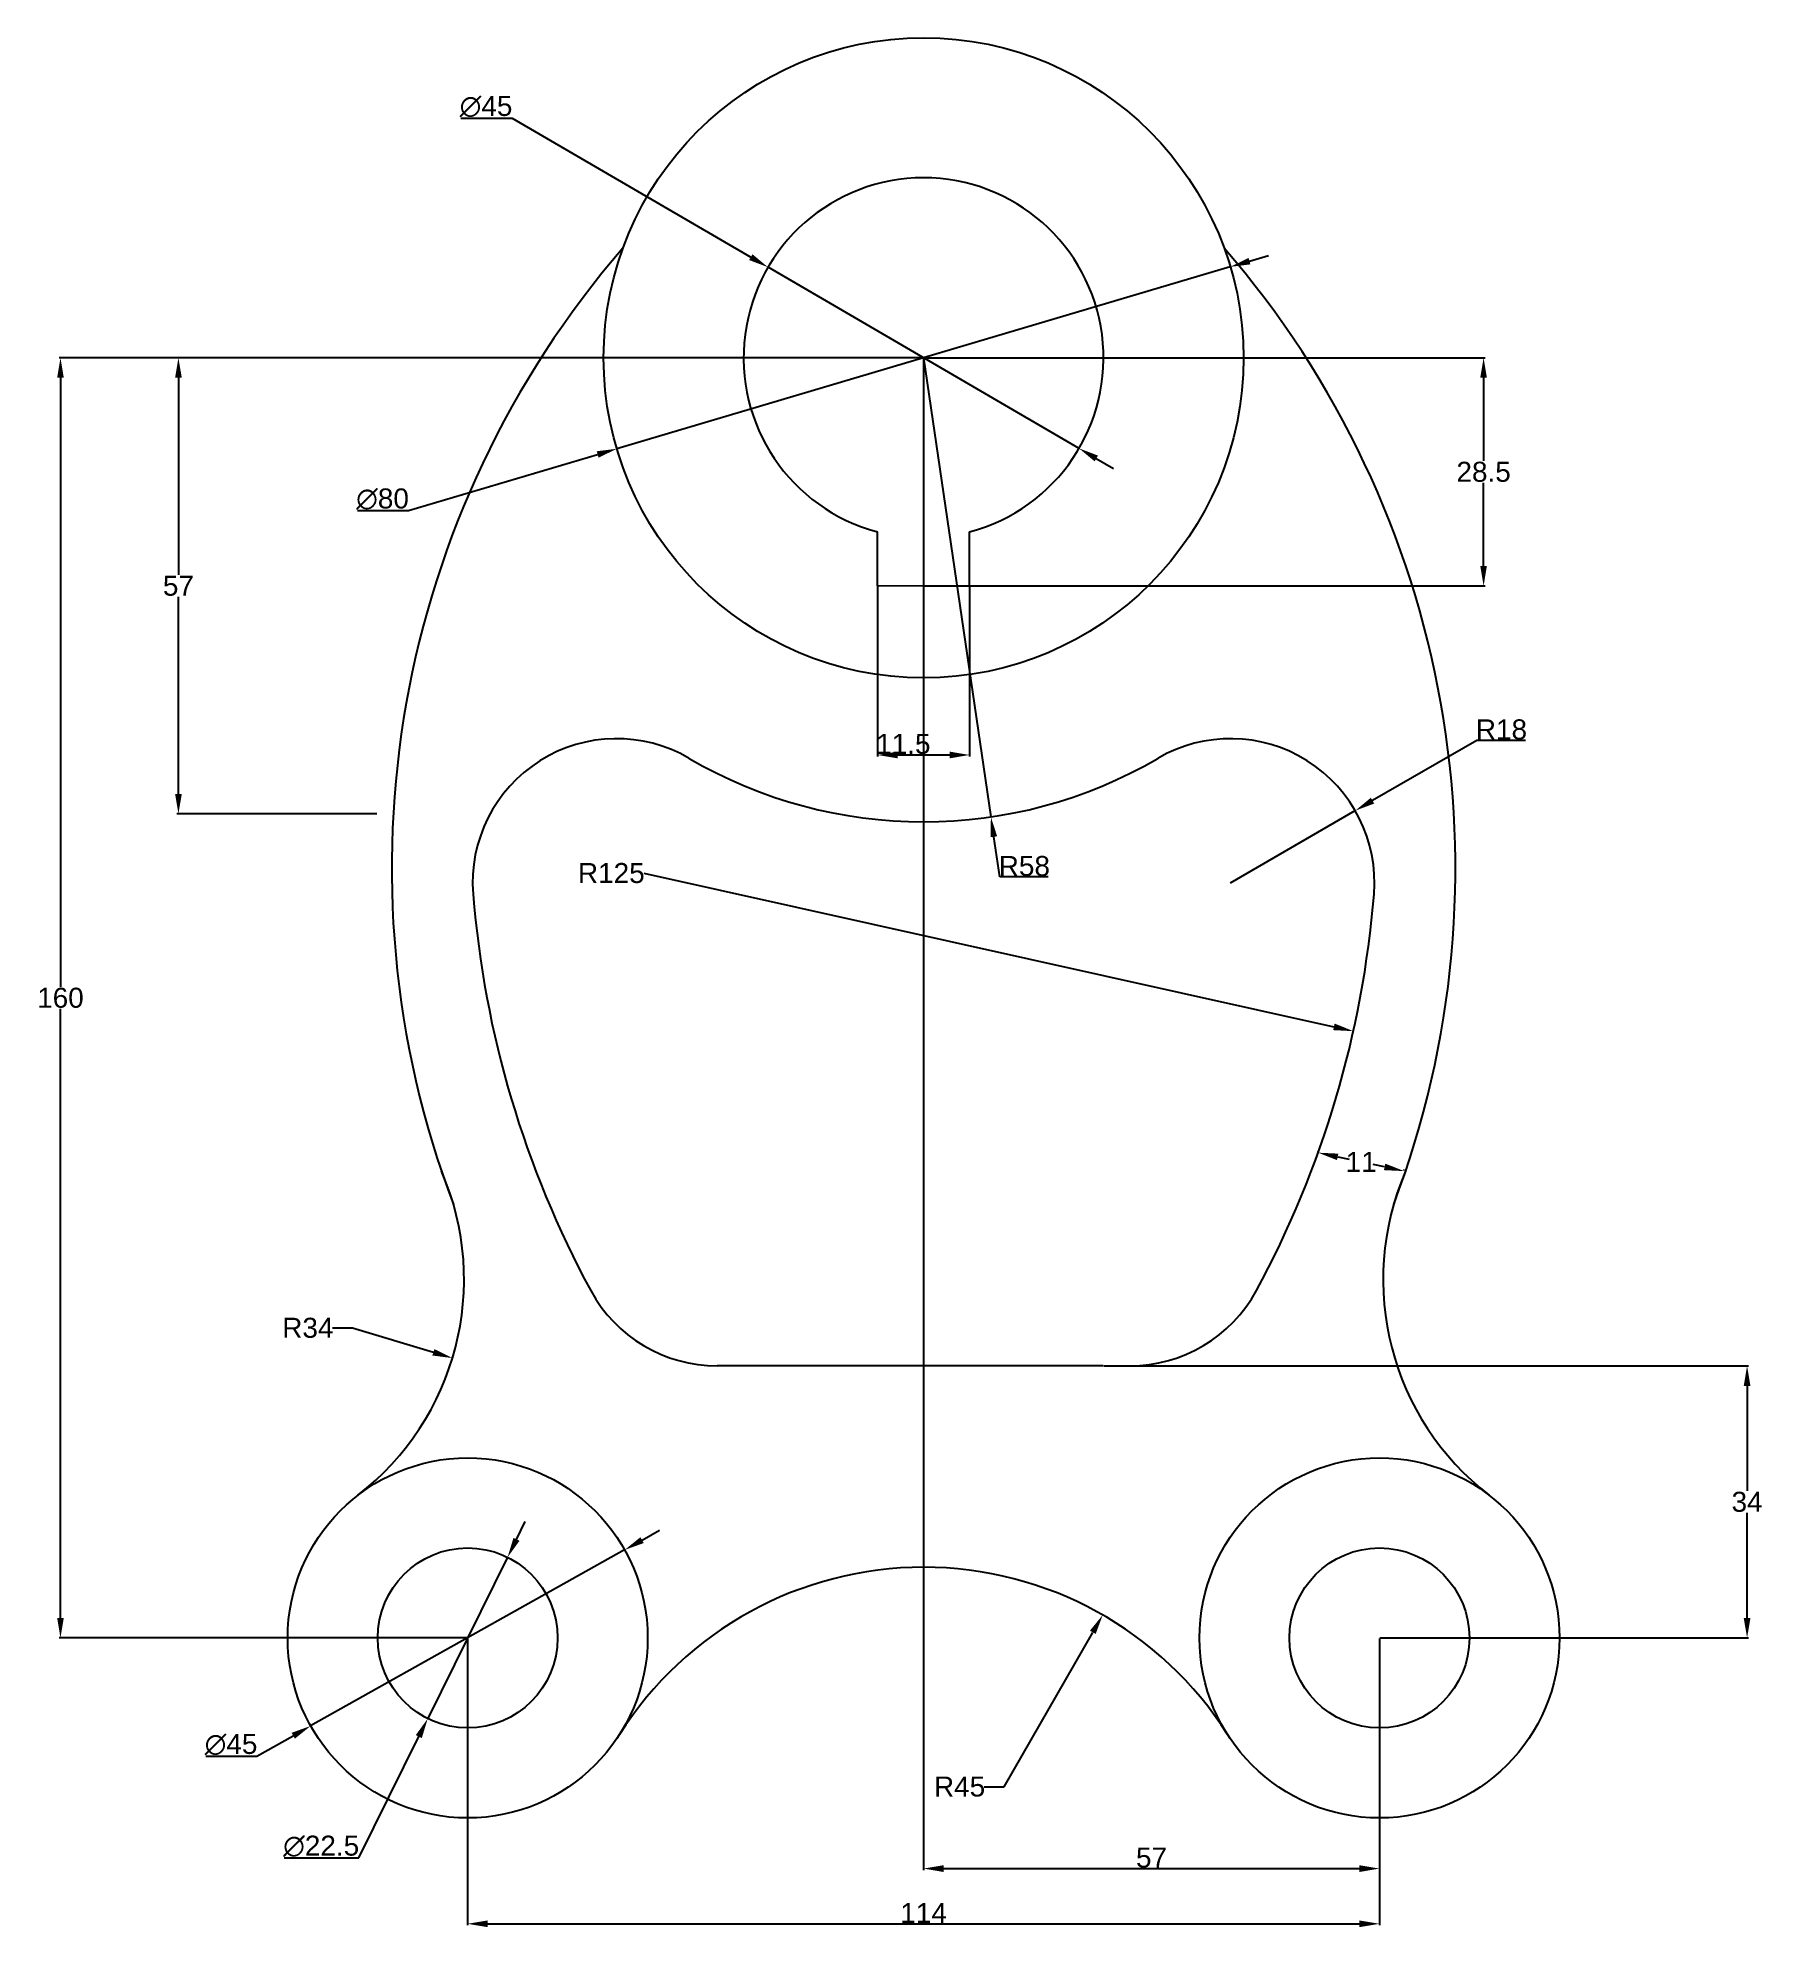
# Model space of a CAD drawing. Header units: millimetres. Extents: x -54 to 162, y -36 to 200.
import ezdxf

# ---------------------------------------------------------------- set-up
doc = ezdxf.new("R2010")
doc.units = ezdxf.units.MM
doc.header["$MEASUREMENT"] = 0
doc.styles.get("Standard").update_dxf_attribs({"font": 'arial.ttf'})
doc.dimstyles.new('Copy of Standard', dxfattribs={"dimtxt": 2.5, "dimasz": 2.5, "dimexe": 0.18, "dimexo": 0.0625, "dimgap": 0.09, "dimtad": 1, "dimtih": 1, "dimtoh": 1, "dimdec": 1, "dimzin": 12, "dimdsep": 46, "dimtxsty": 'Standard', "dimcen": 0, "dimadec": 0, "dimazin": 0, "dimtfac": 1, "dimtdec": 1, "dimtmove": 0, "dimatfit": 3, "dimfxl": 1, "dimtolj": 1, "dimtzin": 0, "dimarcsym": 0})

# ---------------------------------------------------------------- blocks, each defined once
blk = doc.blocks.new('*D1')
at = {"color": 0, "lineweight": -2, "transparency": 16777216}
for p, q in [((6.1, 12.32), (7.21, 14.56)), ((4.99, 10.08), (-4.99, -10.08)), ((-13.61, -27.48), (-6.1, -12.32)), ((-22.93, -27.48), (-13.61, -27.48))]:
    blk.add_line(p, q, dxfattribs=at)
at = {"color": 0, "transparency": 16777216}
for points in [[(5.73, 12.51), (6.48, 12.14), (4.99, 10.08)], [(-6.48, -12.14), (-5.73, -12.51), (-4.99, -10.08)]]:
    blk.add_solid(points, dxfattribs=at)
at = {"layer": 'Defpoints', "color": 0, "transparency": 16777216}
for p in [(4.99, 10.08), (-4.99, -10.08)]:
    blk.add_point(p, dxfattribs=at)
at = {"color": 0, "transparency": 16777216, "insert": (-18.31, -26.04), "char_height": 2.5, "attachment_point": 5}
blk.add_mtext('\\A1;∅22.5', dxfattribs=at)
blk = doc.blocks.new('*D2')
at = {"color": 0, "lineweight": -2, "transparency": 16777216}
for p, q in [((21.81, 12.23), (23.99, 13.45)), ((19.63, 11), (-19.63, -11)), ((-26.34, -14.77), (-21.81, -12.23)), ((-32.74, -14.77), (-26.34, -14.77))]:
    blk.add_line(p, q, dxfattribs=at)
at = {"color": 0, "transparency": 16777216}
for points in [[(21.6, 12.59), (22.01, 11.86), (19.63, 11)], [(-22.01, -11.86), (-21.6, -12.59), (-19.63, -11)]]:
    blk.add_solid(points, dxfattribs=at)
at = {"layer": 'Defpoints', "color": 0, "transparency": 16777216}
for p in [(19.63, 11), (-19.63, -11)]:
    blk.add_point(p, dxfattribs=at)
at = {"color": 0, "transparency": 16777216, "insert": (-29.58, -13.33), "char_height": 2.5, "attachment_point": 5}
blk.add_mtext('\\A1;∅45', dxfattribs=at)
blk = doc.blocks.new('*D9')
at = {"color": 0, "lineweight": -2, "transparency": 16777216}
for p, q in [((67.08, -18.59), (78.16, 0.7)), ((64.58, -18.59), (67.08, -18.59))]:
    blk.add_line(p, q, dxfattribs=at)
at = {"color": 0, "transparency": 16777216}
blk.add_solid([(77.8, 0.91), (78.52, 0.5), (79.4, 2.87)], dxfattribs=at)
at = {"layer": 'Defpoints', "color": 0, "transparency": 16777216}
for p in [(79.4, 2.87), (57, -36.16)]:
    blk.add_point(p, dxfattribs=at)
at = {"color": 0, "transparency": 16777216, "insert": (61.5, -18.59), "char_height": 2.5, "attachment_point": 5}
blk.add_mtext('\\A1;R45', dxfattribs=at)
blk = doc.blocks.new('*D10')
at = {"color": 0, "lineweight": -2, "transparency": 16777216}
for p, q in [((79.52, 34), (160.14, 34)), ((159.96, 31.5), (159.96, 18.37)), ((159.96, 2.5), (159.96, 15.63)), ((114.06, 0), (160.14, 0))]:
    blk.add_line(p, q, dxfattribs=at)
at = {"color": 0, "transparency": 16777216}
for points in [[(159.54, 31.5), (160.38, 31.5), (159.96, 34)], [(159.54, 2.5), (160.38, 2.5), (159.96, 0)]]:
    blk.add_solid(points, dxfattribs=at)
at = {"layer": 'Defpoints', "color": 0, "transparency": 16777216}
for p in [(79.46, 34), (114, 0), (159.96, 0)]:
    blk.add_point(p, dxfattribs=at)
at = {"color": 0, "transparency": 16777216, "insert": (159.96, 17), "char_height": 2.5, "attachment_point": 5}
blk.add_mtext('\\A1;34', dxfattribs=at)
blk = doc.blocks.new('*D14')
at = {"color": 0, "lineweight": -2, "transparency": 16777216}
for p, q in [((51.25, 131.44), (51.25, 110.18)), ((62.75, 131.41), (62.75, 110.18)), ((53.75, 110.36), (60.25, 110.36))]:
    blk.add_line(p, q, dxfattribs=at)
at = {"color": 0, "transparency": 16777216}
for points in [[(53.75, 110.78), (53.75, 109.94), (51.25, 110.36)], [(60.25, 110.78), (60.25, 109.94), (62.75, 110.36)]]:
    blk.add_solid(points, dxfattribs=at)
at = {"layer": 'Defpoints', "color": 0, "transparency": 16777216}
for p in [(51.25, 131.5), (62.75, 131.47), (62.75, 110.36)]:
    blk.add_point(p, dxfattribs=at)
at = {"color": 0, "transparency": 16777216, "insert": (54.47, 111.73), "char_height": 2.5, "attachment_point": 5}
blk.add_mtext('\\A1;11.5', dxfattribs=at)
blk = doc.blocks.new('*D15')
at = {"color": 0, "lineweight": -2, "transparency": 16777216}
for p, q in [((0, -0.06), (0, -35.91)), ((114, -0.06), (114, -35.91)), ((2.5, -35.73), (111.5, -35.73))]:
    blk.add_line(p, q, dxfattribs=at)
at = {"color": 0, "transparency": 16777216}
for points in [[(2.5, -35.31), (2.5, -36.15), (0, -35.73)], [(111.5, -35.31), (111.5, -36.15), (114, -35.73)]]:
    blk.add_solid(points, dxfattribs=at)
at = {"layer": 'Defpoints', "color": 0, "transparency": 16777216}
for p in [(0, 0), (114, 0), (114, -35.73)]:
    blk.add_point(p, dxfattribs=at)
at = {"color": 0, "transparency": 16777216, "insert": (57, -34.38), "char_height": 2.5, "attachment_point": 5}
blk.add_mtext('\\A1;114', dxfattribs=at)
blk = doc.blocks.new('*D18')
at = {"color": 0, "lineweight": -2, "transparency": 16777216}
for p, q in [((56.94, 160), (-36.34, 160)), ((-36.16, 157.5), (-36.16, 132.86)), ((-36.16, 105.5), (-36.16, 130.14)), ((-11.34, 103), (-36.34, 103))]:
    blk.add_line(p, q, dxfattribs=at)
at = {"color": 0, "transparency": 16777216}
for points in [[(-36.58, 157.5), (-35.74, 157.5), (-36.16, 160)], [(-36.58, 105.5), (-35.74, 105.5), (-36.16, 103)]]:
    blk.add_solid(points, dxfattribs=at)
at = {"layer": 'Defpoints', "color": 0, "transparency": 16777216}
for p in [(57, 160), (-36.16, 103), (-11.28, 103)]:
    blk.add_point(p, dxfattribs=at)
at = {"color": 0, "transparency": 16777216, "insert": (-36.16, 131.5), "char_height": 2.5, "attachment_point": 5}
blk.add_mtext('\\A1;57', dxfattribs=at)
blk = doc.blocks.new('*D19')
at = {"color": 0, "lineweight": -2, "transparency": 16777216}
for p, q in [((57, 159.94), (57, -29.01)), ((114, -0.06), (114, -29.01)), ((59.5, -28.83), (111.5, -28.83))]:
    blk.add_line(p, q, dxfattribs=at)
at = {"color": 0, "transparency": 16777216}
for points in [[(59.5, -28.41), (59.5, -29.25), (57, -28.83)], [(111.5, -28.41), (111.5, -29.25), (114, -28.83)]]:
    blk.add_solid(points, dxfattribs=at)
at = {"layer": 'Defpoints', "color": 0, "transparency": 16777216}
for p in [(57, 160), (114, 0), (114, -28.83)]:
    blk.add_point(p, dxfattribs=at)
at = {"color": 0, "transparency": 16777216, "insert": (85.5, -27.47), "char_height": 2.5, "attachment_point": 5}
blk.add_mtext('\\A1;57', dxfattribs=at)
blk = doc.blocks.new('*D20')
at = {"color": 0, "lineweight": -2, "transparency": 16777216}
for p, q in [((57.06, 160), (127.2, 160)), ((127.02, 157.5), (127.02, 147.11)), ((127.02, 133.99), (127.02, 144.38)), ((57.06, 131.49), (127.2, 131.49))]:
    blk.add_line(p, q, dxfattribs=at)
at = {"color": 0, "transparency": 16777216}
for points in [[(126.6, 157.5), (127.43, 157.5), (127.02, 160)], [(126.6, 133.99), (127.43, 133.99), (127.02, 131.49)]]:
    blk.add_solid(points, dxfattribs=at)
at = {"layer": 'Defpoints', "color": 0, "transparency": 16777216}
for p in [(57, 160), (57, 131.49), (127.02, 131.49)]:
    blk.add_point(p, dxfattribs=at)
at = {"color": 0, "transparency": 16777216, "insert": (127.02, 145.74), "char_height": 2.5, "attachment_point": 5}
blk.add_mtext('\\A1;28.5', dxfattribs=at)
blk = doc.blocks.new('*D21')
at = {"color": 0, "lineweight": -2, "transparency": 16777216}
for p, q in [((106.34, 60.71), (106.37, 60.82)), ((108.78, 60.12), (110.19, 59.82)), ((114.64, 58.87), (113.23, 59.18)), ((117.1, 58.41), (117.13, 58.53))]:
    blk.add_line(p, q, dxfattribs=at)
at = {"color": 0, "transparency": 16777216}
for points in [[(108.86, 60.53), (108.69, 59.72), (106.33, 60.65)], [(114.73, 59.28), (114.56, 58.47), (117.09, 58.35)]]:
    blk.add_solid(points, dxfattribs=at)
at = {"layer": 'Defpoints', "color": 0, "transparency": 16777216}
for p in [(106.33, 60.65), (117.09, 58.35), (117.09, 58.35)]:
    blk.add_point(p, dxfattribs=at)
at = {"color": 0, "transparency": 16777216, "insert": (111.71, 59.5), "char_height": 2.5, "attachment_point": 5}
blk.add_mtext('\\A1;11', dxfattribs=at)
blk = doc.blocks.new('*D22')
at = {"color": 0, "lineweight": -2, "transparency": 16777216}
blk.add_line((22.02, 95.59), (108.3, 76.38), dxfattribs=at)
at = {"color": 0, "transparency": 16777216}
blk.add_solid([(108.39, 76.79), (108.21, 75.97), (110.74, 75.84)], dxfattribs=at)
at = {"layer": 'Defpoints', "color": 0, "transparency": 16777216}
for p in [(-11.28, 103), (110.74, 75.84)]:
    blk.add_point(p, dxfattribs=at)
at = {"color": 0, "transparency": 16777216, "insert": (17.96, 95.59), "char_height": 2.5, "attachment_point": 5}
blk.add_mtext('\\A1;R125', dxfattribs=at)
blk = doc.blocks.new('*D23')
at = {"color": 0, "lineweight": -2, "transparency": 16777216}
for p, q in [((57, 160), (65.42, 102.61)), ((66.53, 95.11), (65.79, 100.14)), ((72.59, 95.11), (66.53, 95.11))]:
    blk.add_line(p, q, dxfattribs=at)
at = {"color": 0, "transparency": 16777216}
blk.add_solid([(66.2, 100.2), (65.37, 100.08), (65.42, 102.61)], dxfattribs=at)
at = {"layer": 'Defpoints', "color": 0, "transparency": 16777216}
for p in [(57, 160), (65.42, 102.61)]:
    blk.add_point(p, dxfattribs=at)
at = {"color": 0, "transparency": 16777216, "insert": (69.6, 96.47), "char_height": 2.5, "attachment_point": 5}
blk.add_mtext('\\A1;R58', dxfattribs=at)
blk = doc.blocks.new('*D24')
at = {"color": 0, "lineweight": -2, "transparency": 16777216}
for p, q in [((126.17, 112.18), (113.13, 104.65)), ((132.24, 112.18), (126.17, 112.18)), ((95.38, 94.4), (110.97, 103.4))]:
    blk.add_line(p, q, dxfattribs=at)
at = {"color": 0, "transparency": 16777216}
blk.add_solid([(112.92, 105.01), (113.34, 104.29), (110.97, 103.4)], dxfattribs=at)
at = {"layer": 'Defpoints', "color": 0, "transparency": 16777216}
for p in [(110.97, 103.4), (95.38, 94.4)]:
    blk.add_point(p, dxfattribs=at)
at = {"color": 0, "transparency": 16777216, "insert": (129.25, 113.54), "char_height": 2.5, "attachment_point": 5}
blk.add_mtext('\\A1;R18', dxfattribs=at)
blk = doc.blocks.new('*D25')
at = {"color": 0, "lineweight": -2, "transparency": 16777216}
for p, q in [((-16.9, 38.75), (-14.4, 38.75)), ((-14.4, 38.75), (-4.29, 35.7))]:
    blk.add_line(p, q, dxfattribs=at)
at = {"color": 0, "transparency": 16777216}
blk.add_solid([(-4.16, 36.1), (-4.41, 35.3), (-1.89, 34.98)], dxfattribs=at)
at = {"layer": 'Defpoints', "color": 0, "transparency": 16777216}
for p in [(-34.45, 44.79), (-1.89, 34.98)]:
    blk.add_point(p, dxfattribs=at)
at = {"color": 0, "transparency": 16777216, "insert": (-19.98, 38.75), "char_height": 2.5, "attachment_point": 5}
blk.add_mtext('\\A1;R34', dxfattribs=at)
blk = doc.blocks.new('*D26')
at = {"color": 0, "lineweight": -2, "transparency": 16777216}
for p, q in [((56.94, 160), (-51.09, 160)), ((-50.91, 157.5), (-50.91, 81.37)), ((-50.91, 2.5), (-50.91, 78.63)), ((-0.06, 0), (-51.09, 0))]:
    blk.add_line(p, q, dxfattribs=at)
at = {"color": 0, "transparency": 16777216}
for points in [[(-51.32, 157.5), (-50.49, 157.5), (-50.91, 160)], [(-51.32, 2.5), (-50.49, 2.5), (-50.91, 0)]]:
    blk.add_solid(points, dxfattribs=at)
at = {"layer": 'Defpoints', "color": 0, "transparency": 16777216}
for p in [(57, 160), (-50.91, 0), (0, 0)]:
    blk.add_point(p, dxfattribs=at)
at = {"color": 0, "transparency": 16777216, "insert": (-50.91, 80), "char_height": 2.5, "attachment_point": 5}
blk.add_mtext('\\A1;160', dxfattribs=at)
blk = doc.blocks.new('*D27')
at = {"color": 0, "lineweight": -2, "transparency": 16777216}
for p, q in [((97.75, 172.08), (100.14, 172.79)), ((95.35, 171.37), (18.65, 148.63)), ((-7.4, 140.9), (16.25, 147.92)), ((-13.78, 140.9), (-7.4, 140.9))]:
    blk.add_line(p, q, dxfattribs=at)
at = {"color": 0, "transparency": 16777216}
for points in [[(97.63, 172.48), (97.86, 171.68), (95.35, 171.37)], [(16.14, 148.32), (16.37, 147.52), (18.65, 148.63)]]:
    blk.add_solid(points, dxfattribs=at)
at = {"layer": 'Defpoints', "color": 0, "transparency": 16777216}
for p in [(95.35, 171.37), (18.65, 148.63)]:
    blk.add_point(p, dxfattribs=at)
at = {"color": 0, "transparency": 16777216, "insert": (-10.64, 142.34), "char_height": 2.5, "attachment_point": 5}
blk.add_mtext('\\A1;∅80', dxfattribs=at)
blk = doc.blocks.new('*D28')
at = {"color": 0, "lineweight": -2, "transparency": 16777216}
for p, q in [((-0.86, 189.96), (5.55, 189.96)), ((5.55, 189.96), (35.4, 172.58)), ((76.44, 148.68), (37.56, 171.32)), ((78.6, 147.42), (80.76, 146.16))]:
    blk.add_line(p, q, dxfattribs=at)
at = {"color": 0, "transparency": 16777216}
for points in [[(35.61, 172.94), (35.19, 172.22), (37.56, 171.32)], [(78.81, 147.78), (78.39, 147.06), (76.44, 148.68)]]:
    blk.add_solid(points, dxfattribs=at)
at = {"layer": 'Defpoints', "color": 0, "transparency": 16777216}
for p in [(37.56, 171.32), (76.44, 148.68)]:
    blk.add_point(p, dxfattribs=at)
at = {"color": 0, "transparency": 16777216, "insert": (2.3, 191.4), "char_height": 2.5, "attachment_point": 5}
blk.add_mtext('\\A1;∅45', dxfattribs=at)

msp = doc.modelspace()

# ---------------------------------------------------------------- linework, layer by layer
for p, q in [((51.25, 131.5), (51.25, 138.25)), ((62.75, 131.47), (62.75, 138.25)), ((62.75, 131.47), (51.25, 131.5)), ((79.46, 34), (31.21, 34))]:
    msp.add_line(p, q)
for centre, radius in [((57, 160), 40), ((0, 0), 22.5), ((114, 0), 22.5), ((0, 0), 11.25), ((114, 0), 11.25)]:
    msp.add_circle(centre, radius)
for centre, radius, start, end in [((57, 160), 22.5, 284.8065, 255.1935), ((108.85, 96.2), 118.34, 139.0985, 200.8042), ((5.15, 96.2), 118.34, 339.1958, 40.9015), ((18.62, 94.4), 18, 59.67, 184.609), ((95.38, 94.4), 18, 355.391, 120.33), ((57, 160), 58, 239.67, 300.33), ((125.28, 103), 125, 184.609, 208.4659), ((-11.28, 103), 125, 331.5341, 355.391), ((-34.45, 44.79), 34, 307.5654, 23.4546), ((148.45, 44.79), 34, 156.5454, 232.4346), ((31.21, 52), 18, 208.4659, 270), ((82.79, 52), 18, 270, 331.5341), ((57, -36.16), 45, 32.3875, 147.6125)]:
    msp.add_arc(centre, radius, start, end)

# ---------------------------------------------------------------- dimensions: what is measured, and where the dimension line sits
for p1, p2, picture, middle in [((76.44, 148.68), (37.56, 171.32), '*D28', (2.3, 189.96)), ((95.35, 171.37), (18.65, 148.63), '*D27', (-10.64, 140.9)), ((4.99, 10.08), (-4.99, -10.08), '*D1', (-18.31, -27.48))]:
    dim = msp.add_diameter_dim_2p(p1=p1, p2=p2, dimstyle='Copy of Standard')
    dim.commit()
    dim.dimension.update_dxf_attribs({"geometry": picture, "text_midpoint": middle, "dimtype": 163})
for base, p1, p2, picture, middle in [((-50.91, 0), (57, 160), (0, 0), '*D26', (-50.91, 80)), ((-36.16, 103), (57, 160), (-11.28, 103), '*D18', (-36.16, 131.5)), ((127.02, 131.49), (57, 160), (57, 131.49), '*D20', (127.02, 145.74)), ((159.96, 0), (79.46, 34), (114, 0), '*D10', (159.96, 17))]:
    dim = msp.add_linear_dim(base=base, p1=p1, p2=p2, angle=90, dimstyle='Copy of Standard')
    dim.commit()
    dim.dimension.update_dxf_attribs({"geometry": picture, "text_midpoint": middle})
for base, p1, picture, middle in [((114, -28.83), (57, 160), '*D19', (85.5, -27.47)), ((114, -35.73), (0, 0), '*D15', (57, -34.38))]:
    dim = msp.add_linear_dim(base=base, p1=p1, p2=(114, 0), dimstyle='Copy of Standard')
    dim.commit()
    dim.dimension.update_dxf_attribs({"geometry": picture, "text_midpoint": middle})
for center, mpoint, picture, middle in [((57, 160), (65.42, 102.61), '*D23', (69.6, 95.11)), ((95.38, 94.4), (110.97, 103.4), '*D24', (129.25, 112.18)), ((-11.28, 103), (110.74, 75.84), '*D22', (22.02, 95.59)), ((-34.45, 44.79), (-1.89, 34.98), '*D25', (-19.98, 38.75)), ((57, -36.16), (79.4, 2.87), '*D9', (61.5, -18.59))]:
    dim = msp.add_radius_dim(center=center, mpoint=mpoint, dimstyle='Copy of Standard')
    dim.commit()
    dim.dimension.update_dxf_attribs({"geometry": picture, "text_midpoint": middle, "dimtype": 164})
dim = msp.add_linear_dim(base=(62.75, 110.36), p1=(51.25, 131.5), p2=(62.75, 131.47), dimstyle='Copy of Standard')
dim.commit()
dim.dimension.update_dxf_attribs({"geometry": '*D14', "text_midpoint": (54.47, 110.36), "dimtype": 160})
dim = msp.add_aligned_dim(p1=(106.33, 60.65), p2=(117.09, 58.35), distance=0, dimstyle='Copy of Standard')
dim.commit()
dim.dimension.update_dxf_attribs({"geometry": '*D21', "text_midpoint": (111.71, 59.5)})
dim = msp.add_diameter_dim_2p(p1=(19.63, 11), p2=(-19.63, -11), dimstyle='Copy of Standard')
dim.commit()
dim.dimension.update_dxf_attribs({"geometry": '*D2', "text_midpoint": (-29.58, -13.33)})

doc.saveas('drawing.dxf')
